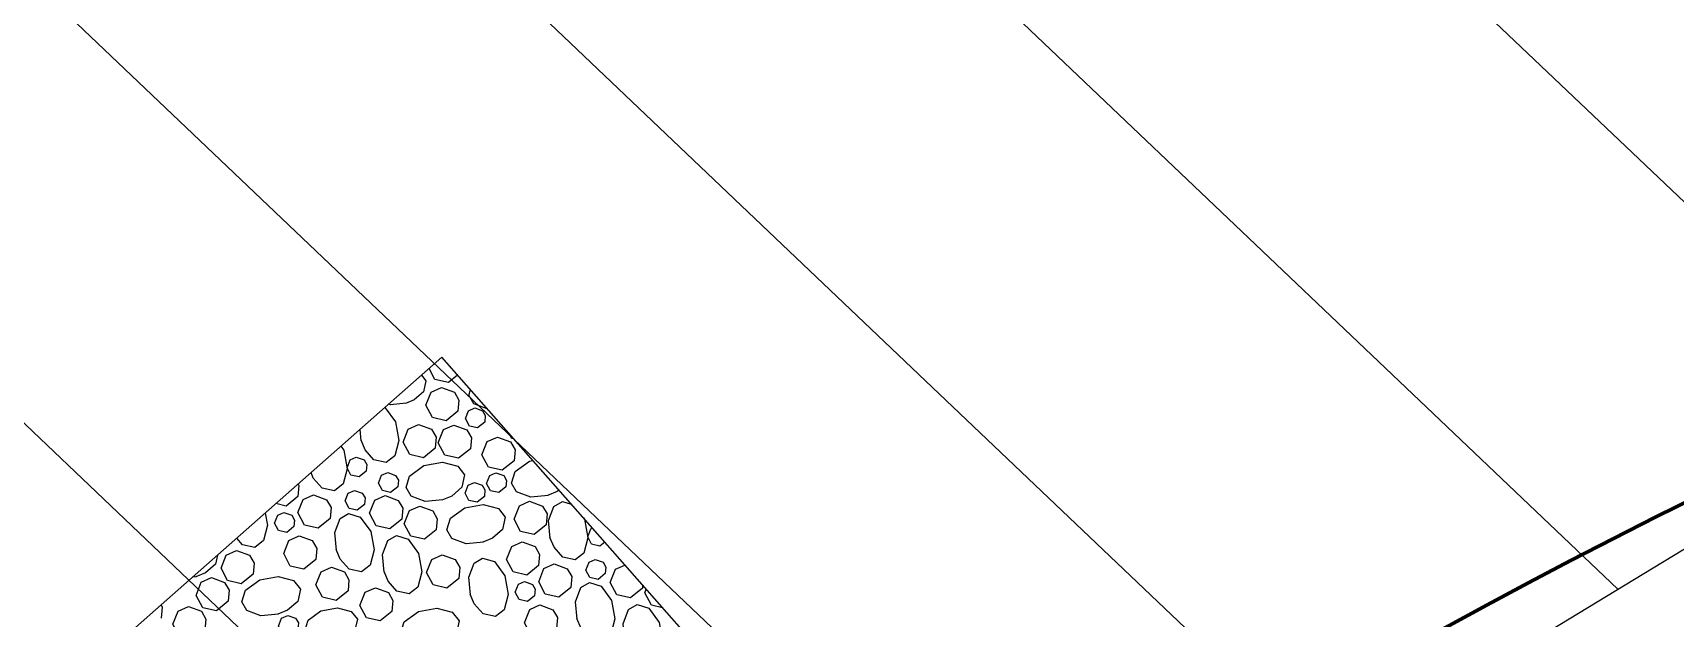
# Model space of a CAD drawing. Header units: inches. Extents: x -5337 to 1057, y 15227 to 19227.
# Drawn here: x -2907.8 to -2876.32, y 16134.63 to 16145.85 of the extents above; entities that cross this region are included whole.
import ezdxf

# ---------------------------------------------------------------- set-up
doc = ezdxf.new("R2010")
doc.units = ezdxf.units.IN
doc.header["$LTSCALE"] = 150
doc.header["$MEASUREMENT"] = 0
for name, color, linetype in [('COMT-MIN', 84, 'Continuous'), ('CONT-MJR', 84, 'Continuous'), ('PAVING', 7, 'Continuous')]:
    doc.layers.add(name, color=color, linetype=linetype)

msp = doc.modelspace()

# ---------------------------------------------------------------- linework, layer by layer
at = {"color": 5}
for p, q in [((-2974.192, 16235.832), (-2871.88, 16138.545)), ((-2979.976, 16232.707), (-2877.418, 16135.186)), ((-2985.76, 16229.582), (-2882.956, 16131.828)), ((-2992.818, 16227.67), (-2888.494, 16128.469)), ((-3000.385, 16226.241), (-2894.032, 16125.111)), ((-2900.815, 16120.997), (-2868.144, 16140.811))]:
    msp.add_line(p, q, dxfattribs=at)
at = {"layer": 'COMT-MIN', "color": 5, "linetype": 'Continuous', "lineweight": 40, "extrusion": (0, 0, -1)}
for radius in [122, 119]:
    msp.add_arc((2820.603, 16024.86), radius, 14.50002, 67.54112, dxfattribs=at)
at = {"layer": 'CONT-MJR', "color": 5, "linetype": 'Continuous', "lineweight": 70, "extrusion": (0, 0, -1)}
msp.add_arc((2820.603, 16024.86), 125, 14.50002, 67.54112, dxfattribs=at)
at = {"layer": 'PAVING', "color": 1, "flags": 128}
msp.add_lwpolyline([(-2894.237, 16118.014), (-2886.736, 16124.627), (-2899.961, 16139.63), (-2907.462, 16133.017)], close=True, dxfattribs=at)
for points in [[(-2900.353, 16139.285), (-2900.27, 16139.181), (-2900.316, 16138.968), (-2900.489, 16138.815), (-2900.658, 16138.745)], [(-2899.659, 16139.288), (-2899.834, 16139.146), (-2900.096, 16139.206), (-2900.206, 16139.414)], [(-2899.652, 16138.598), (-2899.879, 16138.415), (-2900.141, 16138.474), (-2900.267, 16138.711), (-2900.167, 16138.964), (-2899.969, 16139.052), (-2899.72, 16138.96), (-2899.633, 16138.809), (-2899.652, 16138.598)], [(-2899.091, 16138.643), (-2899.346, 16138.741), (-2899.442, 16138.904), (-2899.41, 16139.006)], [(-2901.055, 16138.665), (-2901.049, 16138.663), (-2900.851, 16138.39), (-2900.785, 16138.036), (-2900.863, 16137.743), (-2901.027, 16137.612), (-2901.264, 16137.663), (-2901.433, 16137.856), (-2901.511, 16138.043)], [(-2900.645, 16138.749), (-2900.948, 16138.719), (-2900.98, 16138.731)], [(-2899.139, 16138.387), (-2899.276, 16138.277), (-2899.433, 16138.312), (-2899.509, 16138.455), (-2899.448, 16138.606), (-2899.33, 16138.659), (-2899.18, 16138.604), (-2899.128, 16138.513), (-2899.14, 16138.387)], [(-2901.507, 16138.029), (-2901.529, 16138.248)], [(-2900.089, 16137.888), (-2900.316, 16137.705), (-2900.578, 16137.764), (-2900.704, 16138.002), (-2900.604, 16138.255), (-2900.406, 16138.342), (-2900.157, 16138.25), (-2900.07, 16138.099), (-2900.089, 16137.888)], [(-2899.414, 16137.877), (-2899.641, 16137.694), (-2899.903, 16137.753), (-2900.029, 16137.99), (-2899.929, 16138.243), (-2899.731, 16138.33), (-2899.482, 16138.239), (-2899.395, 16138.088), (-2899.414, 16137.877)], [(-2901.897, 16137.924), (-2901.842, 16137.849), (-2901.776, 16137.495), (-2901.855, 16137.202), (-2902.019, 16137.071), (-2902.255, 16137.122), (-2902.425, 16137.315), (-2902.468, 16137.42)], [(-2898.577, 16137.647), (-2898.805, 16137.464), (-2899.067, 16137.523), (-2899.193, 16137.761), (-2899.092, 16138.014), (-2898.895, 16138.101), (-2898.646, 16138.009), (-2898.559, 16137.858), (-2898.578, 16137.648)], [(-2898.583, 16138.067), (-2898.622, 16138.076), (-2898.669, 16138.164)], [(-2901.41, 16137.446), (-2901.546, 16137.336), (-2901.704, 16137.372), (-2901.779, 16137.514), (-2901.719, 16137.666), (-2901.601, 16137.718), (-2901.451, 16137.663), (-2901.399, 16137.573), (-2901.41, 16137.446)], [(-2899.944, 16136.897), (-2900.281, 16136.865), (-2900.552, 16136.968), (-2900.648, 16137.132), (-2900.579, 16137.355), (-2900.305, 16137.554), (-2899.951, 16137.62), (-2899.658, 16137.542), (-2899.527, 16137.378), (-2899.579, 16137.141), (-2899.771, 16136.971), (-2899.959, 16136.893)], [(-2897.921, 16136.983), (-2898.258, 16136.95), (-2898.528, 16137.054), (-2898.624, 16137.217), (-2898.555, 16137.441), (-2898.281, 16137.64), (-2898.217, 16137.652)], [(-2900.806, 16137.15), (-2900.943, 16137.04), (-2901.1, 16137.075), (-2901.175, 16137.218), (-2901.115, 16137.37), (-2900.997, 16137.422), (-2900.847, 16137.367), (-2900.795, 16137.276), (-2900.806, 16137.15)], [(-2898.733, 16137.146), (-2898.869, 16137.036), (-2899.027, 16137.071), (-2899.103, 16137.214), (-2899.042, 16137.365), (-2898.924, 16137.417), (-2898.774, 16137.362), (-2898.722, 16137.272), (-2898.733, 16137.146)], [(-2902.72, 16136.963), (-2902.948, 16136.78), (-2903.143, 16136.825)], [(-2902.717, 16137.201), (-2902.702, 16137.175), (-2902.72, 16136.964)], [(-2902.103, 16136.539), (-2902.33, 16136.356), (-2902.592, 16136.415), (-2902.719, 16136.653), (-2902.618, 16136.906), (-2902.42, 16136.993), (-2902.171, 16136.901), (-2902.084, 16136.751), (-2902.103, 16136.54)], [(-2901.445, 16136.809), (-2901.582, 16136.699), (-2901.739, 16136.734), (-2901.815, 16136.877), (-2901.754, 16137.028), (-2901.636, 16137.08), (-2901.486, 16137.026), (-2901.434, 16136.935), (-2901.445, 16136.809)], [(-2900.731, 16136.527), (-2900.958, 16136.343), (-2901.22, 16136.402), (-2901.346, 16136.64), (-2901.246, 16136.893), (-2901.048, 16136.98), (-2900.799, 16136.888), (-2900.712, 16136.738), (-2900.731, 16136.527)], [(-2899.147, 16136.961), (-2899.283, 16136.851), (-2899.441, 16136.886), (-2899.516, 16137.029), (-2899.456, 16137.181), (-2899.337, 16137.233), (-2899.188, 16137.178), (-2899.136, 16137.088), (-2899.147, 16136.961)], [(-2897.717, 16137.084), (-2897.748, 16137.057), (-2897.935, 16136.979)], [(-2902.797, 16136.385), (-2902.934, 16136.275), (-2903.091, 16136.31), (-2903.167, 16136.453), (-2903.106, 16136.604), (-2902.988, 16136.657), (-2902.838, 16136.602), (-2902.786, 16136.511), (-2902.797, 16136.385)], [(-2900.069, 16136.326), (-2900.296, 16136.143), (-2900.558, 16136.202), (-2900.684, 16136.439), (-2900.584, 16136.692), (-2900.386, 16136.779), (-2900.137, 16136.688), (-2900.051, 16136.537), (-2900.069, 16136.326)], [(-2899.161, 16136.089), (-2899.498, 16136.056), (-2899.769, 16136.159), (-2899.865, 16136.323), (-2899.796, 16136.547), (-2899.522, 16136.745), (-2899.168, 16136.811), (-2898.875, 16136.733), (-2898.745, 16136.569), (-2898.796, 16136.332), (-2898.989, 16136.162), (-2899.176, 16136.085)], [(-2897.961, 16136.417), (-2898.189, 16136.233), (-2898.451, 16136.293), (-2898.577, 16136.53), (-2898.476, 16136.783), (-2898.279, 16136.87), (-2898.029, 16136.778), (-2897.943, 16136.628), (-2897.961, 16136.417)], [(-2897.885, 16136.165), (-2897.918, 16136.501), (-2897.814, 16136.772), (-2897.651, 16136.868), (-2897.48, 16136.815)], [(-2903.348, 16136.644), (-2903.304, 16136.41), (-2903.383, 16136.117), (-2903.546, 16135.987), (-2903.783, 16136.037), (-2903.894, 16136.163)], [(-2901.981, 16135.933), (-2902.014, 16136.27), (-2901.911, 16136.54), (-2901.748, 16136.636), (-2901.524, 16136.567), (-2901.325, 16136.294), (-2901.259, 16135.94), (-2901.338, 16135.647), (-2901.501, 16135.516), (-2901.738, 16135.567), (-2901.908, 16135.76), (-2901.986, 16135.947)], [(-2897.249, 16136.553), (-2897.228, 16136.525), (-2897.163, 16136.172), (-2897.241, 16135.878), (-2897.405, 16135.748), (-2897.642, 16135.798), (-2897.811, 16135.992), (-2897.889, 16136.179)], [(-2896.839, 16136.088), (-2896.932, 16136.013), (-2897.09, 16136.048), (-2897.165, 16136.19), (-2897.105, 16136.342), (-2897.074, 16136.356)], [(-2902.377, 16135.755), (-2902.604, 16135.571), (-2902.867, 16135.63), (-2902.993, 16135.868), (-2902.892, 16136.121), (-2902.695, 16136.208), (-2902.445, 16136.116), (-2902.359, 16135.965), (-2902.377, 16135.755)], [(-2901.066, 16135.512), (-2901.099, 16135.848), (-2900.995, 16136.119), (-2900.832, 16136.215), (-2900.608, 16136.146), (-2900.409, 16135.872), (-2900.343, 16135.518), (-2900.422, 16135.225), (-2900.586, 16135.095), (-2900.822, 16135.146), (-2900.992, 16135.339), (-2901.07, 16135.526)], [(-2898.106, 16135.64), (-2898.334, 16135.457), (-2898.596, 16135.516), (-2898.722, 16135.753), (-2898.621, 16136.006), (-2898.424, 16136.093), (-2898.174, 16136.002), (-2898.088, 16135.851), (-2898.106, 16135.64)], [(-2904.26, 16135.84), (-2904.297, 16135.668), (-2904.49, 16135.498), (-2904.677, 16135.421)], [(-2903.578, 16135.475), (-2903.806, 16135.292), (-2904.068, 16135.351), (-2904.194, 16135.588), (-2904.093, 16135.841), (-2903.896, 16135.928), (-2903.647, 16135.837), (-2903.56, 16135.686), (-2903.579, 16135.475)], [(-2899.637, 16135.392), (-2899.865, 16135.208), (-2900.127, 16135.267), (-2900.253, 16135.505), (-2900.152, 16135.758), (-2899.955, 16135.845), (-2899.705, 16135.753), (-2899.619, 16135.603), (-2899.637, 16135.392)], [(-2899.413, 16135.08), (-2899.446, 16135.416), (-2899.342, 16135.687), (-2899.179, 16135.783), (-2898.955, 16135.714), (-2898.756, 16135.441), (-2898.69, 16135.087), (-2898.769, 16134.793), (-2898.932, 16134.663), (-2899.169, 16134.714), (-2899.339, 16134.907), (-2899.417, 16135.094)], [(-2896.831, 16135.485), (-2896.968, 16135.375), (-2897.125, 16135.41), (-2897.201, 16135.553), (-2897.14, 16135.705), (-2897.022, 16135.757), (-2896.872, 16135.702), (-2896.82, 16135.611), (-2896.831, 16135.485)], [(-2904.663, 16135.425), (-2904.74, 16135.417)], [(-2904.057, 16134.954), (-2904.284, 16134.771), (-2904.546, 16134.83), (-2904.673, 16135.068), (-2904.572, 16135.321), (-2904.374, 16135.407), (-2904.125, 16135.316), (-2904.039, 16135.166), (-2904.057, 16134.954)], [(-2903.091, 16134.709), (-2903.428, 16134.676), (-2903.699, 16134.78), (-2903.794, 16134.943), (-2903.725, 16135.167), (-2903.452, 16135.366), (-2903.098, 16135.432), (-2902.805, 16135.353), (-2902.674, 16135.189), (-2902.725, 16134.953), (-2902.918, 16134.783), (-2903.106, 16134.705)], [(-2901.76, 16135.155), (-2901.988, 16134.971), (-2902.25, 16135.031), (-2902.376, 16135.268), (-2902.275, 16135.521), (-2902.078, 16135.608), (-2901.828, 16135.516), (-2901.742, 16135.366), (-2901.76, 16135.155)], [(-2897.489, 16135.216), (-2897.716, 16135.033), (-2897.979, 16135.092), (-2898.105, 16135.329), (-2898.004, 16135.582), (-2897.807, 16135.669), (-2897.557, 16135.577), (-2897.471, 16135.427), (-2897.489, 16135.216)], [(-2896.117, 16135.203), (-2896.344, 16135.02), (-2896.606, 16135.079), (-2896.732, 16135.316), (-2896.632, 16135.569), (-2896.451, 16135.649)], [(-2900.917, 16134.761), (-2901.145, 16134.577), (-2901.407, 16134.636), (-2901.533, 16134.874), (-2901.432, 16135.127), (-2901.235, 16135.213), (-2900.986, 16135.122), (-2900.899, 16134.972), (-2900.917, 16134.761)], [(-2898.183, 16135.061), (-2898.32, 16134.951), (-2898.477, 16134.986), (-2898.553, 16135.129), (-2898.492, 16135.281), (-2898.374, 16135.333), (-2898.224, 16135.278), (-2898.172, 16135.188), (-2898.183, 16135.061)], [(-2897.368, 16134.609), (-2897.401, 16134.946), (-2897.297, 16135.217), (-2897.134, 16135.313), (-2896.91, 16135.244), (-2896.711, 16134.97), (-2896.645, 16134.616), (-2896.724, 16134.323), (-2896.888, 16134.192), (-2897.124, 16134.244), (-2897.294, 16134.436), (-2897.372, 16134.624)], [(-2896.112, 16135.263), (-2896.117, 16135.203)], [(-2895.729, 16134.83), (-2895.944, 16134.878), (-2896.07, 16135.116), (-2896.043, 16135.185)], [(-2905.344, 16134.884), (-2905.32, 16134.842), (-2905.339, 16134.632)], [(-2904.502, 16134.402), (-2904.73, 16134.218), (-2904.992, 16134.278), (-2905.118, 16134.515), (-2905.017, 16134.768), (-2904.82, 16134.855), (-2904.57, 16134.763), (-2904.484, 16134.613), (-2904.502, 16134.402)], [(-2901.956, 16134.179), (-2902.259, 16134.15), (-2902.503, 16134.243), (-2902.589, 16134.39), (-2902.527, 16134.592), (-2902.281, 16134.77), (-2901.962, 16134.829), (-2901.698, 16134.759), (-2901.581, 16134.612), (-2901.627, 16134.398), (-2901.8, 16134.246), (-2901.969, 16134.176)], [(-2900.049, 16134.101), (-2900.386, 16134.068), (-2900.657, 16134.171), (-2900.753, 16134.335), (-2900.684, 16134.559), (-2900.41, 16134.757), (-2900.056, 16134.823), (-2899.763, 16134.745), (-2899.632, 16134.581), (-2899.683, 16134.344), (-2899.876, 16134.175), (-2900.064, 16134.097)], [(-2897.763, 16134.431), (-2897.991, 16134.247), (-2898.253, 16134.307), (-2898.379, 16134.544), (-2898.278, 16134.797), (-2898.081, 16134.884), (-2897.831, 16134.792), (-2897.745, 16134.642), (-2897.763, 16134.431)], [(-2896.452, 16134.188), (-2896.485, 16134.525), (-2896.381, 16134.795), (-2896.218, 16134.892), (-2895.994, 16134.823), (-2895.795, 16134.549), (-2895.729, 16134.195), (-2895.808, 16133.902), (-2895.972, 16133.771), (-2896.209, 16133.822), (-2896.378, 16134.015), (-2896.456, 16134.202)], [(-2902.723, 16134.412), (-2902.86, 16134.302), (-2903.017, 16134.338), (-2903.093, 16134.48), (-2903.032, 16134.632), (-2902.914, 16134.684), (-2902.764, 16134.629), (-2902.712, 16134.539), (-2902.723, 16134.412)]]:
    msp.add_lwpolyline(points, dxfattribs=at)

doc.saveas('drawing.dxf')
